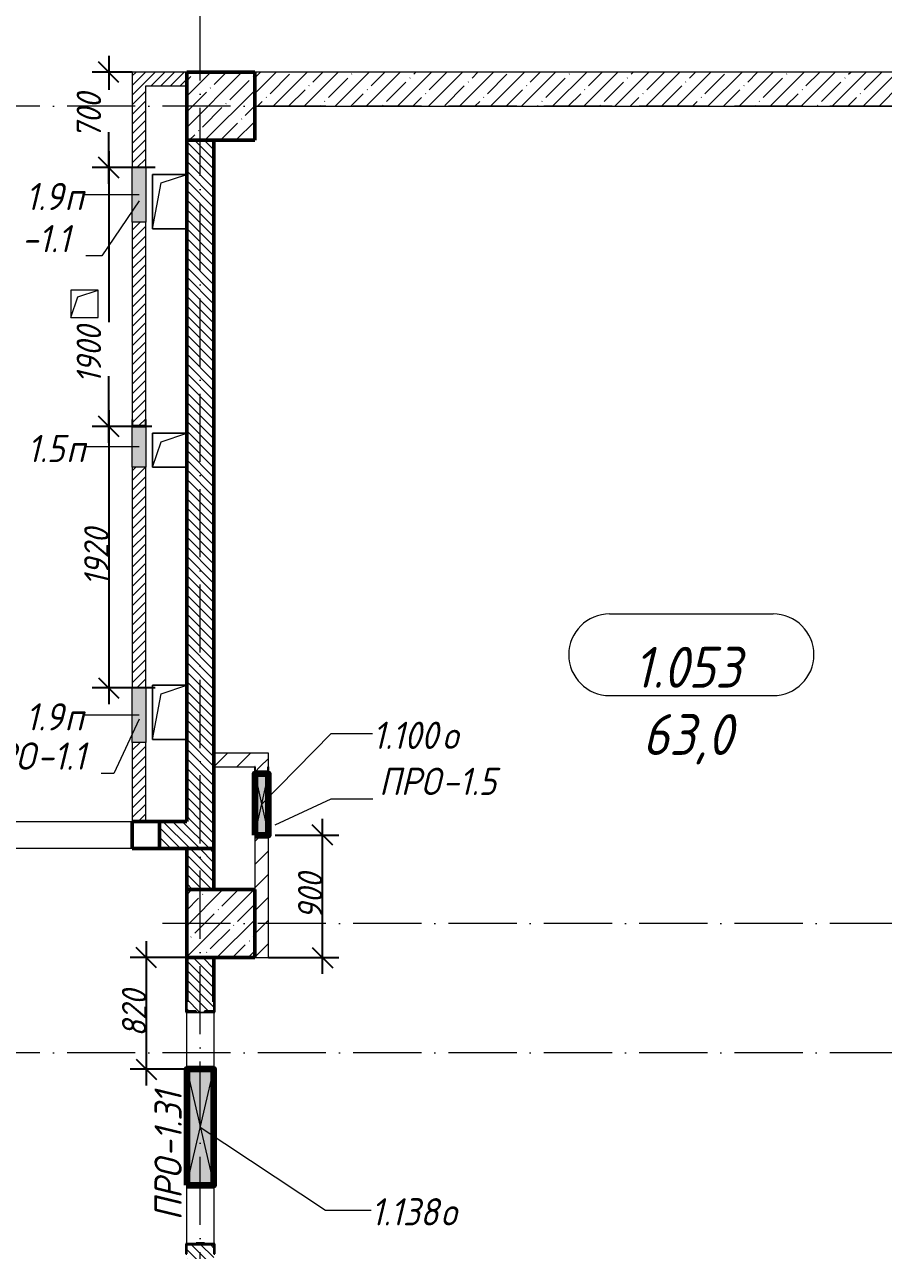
# Model space of a CAD drawing. Header units: millimetres. Extents: x -356862 to 418287, y 0 to 839748.
# Drawn here: x -84456 to -78148, y 466947 to 475947 of the extents above; entities that cross this region are included whole.
import ezdxf

# ---------------------------------------------------------------- set-up
doc = ezdxf.new("R2010")
doc.units = ezdxf.units.MM
doc.linetypes.add('50_200_ШТРИХ_1Т_ш5_п1_п1_', pattern=[700, 500, -100, 0, -100])
for name, color, linetype, lineweight in [('9.7) Заделка 956 шт', 6, 'Continuous', 158), ('A-____-____-DIMS', 7, 'Continuous', 9), ('A-DETL-GENF-OTLN', 7, 'Continuous', 9), ('A-FLOR-____-OTLN', 7, 'Continuous', 9), ('A-GENM-____-IDEN', 7, 'Continuous', 9), ('A-GENM-____-MCUT', 7, 'Continuous', 25), ('A-GENM-____-OTLN', 7, 'Continuous', 9), ('A-GENM-____-OTLN-1', 7, 'Continuous', 25), ('A-GLAZ-____-IDEN', 7, 'Continuous', 9), ('A-GLAZ-____-OTLN', 7, 'Continuous', 9), ('A-WALL-____-MCUT-1', 7, 'Continuous', 9), ('A-WALL-____-MCUT-2', 7, 'Continuous', 50), ('A-WALL-____-PATT-1', 7, 'Continuous', 9), ('A-WALL-FNSH-MCUT-1', 7, 'Continuous', 9), ('I-WALL-____-OTLN', 7, 'Continuous', 9), ('S-COLS-____-MCUT', 7, 'Continuous', 50), ('S-COLS-____-OTLN', 7, 'Continuous', 9), ('S-GRID-____-OTLN-1', 7, '50_200_ШТРИХ_1Т_ш5_п1_п1_', 9)]:
    doc.layers.add(name, color=color, linetype=linetype, lineweight=lineweight)
doc.layers.add('A-AREA-IDEN-1', color=7, linetype='Continuous', lineweight=9, true_color=0x000000)
doc.styles.add('ISOCPEUR_I', font='isocpeui.ttf', dxfattribs={"width": 0.9, "height": 2.5})
doc.styles.add('ISOCPEUR_I_10', font='isocpeui.ttf', dxfattribs={"width": 0.9, "height": 180})
doc.styles.add('ISOCPEUR_I_9', font='isocpeui.ttf', dxfattribs={"width": 0.9, "height": 250})
doc.dimstyles.new('ISO-1_8_0_9К_СРЕДНИЙ_Кладочные_3', dxfattribs={"dimscale": 304.8, "dimtxt": 179.276612, "dimasz": 0.492126, "dimexe": 0.393701, "dimexo": 0, "dimgap": 0, "dimtad": 1, "dimdec": 3, "dimrnd": 0.001, "dimdsep": 46, "dimtxsty": 'ISOCPEUR_I_10', "dimblk1": 'OBLIQUE', "dimblk2": 'OBLIQUE', "dimsah": 1, "dimcen": 0.09, "dimdle": 0.393701, "dimazin": 0, "dimtfac": 1, "dimtdec": 4, "dimtix": 1, "dimtmove": 0, "dimatfit": 3, "dimfxl": 1, "dimtvp": 1, "dimtolj": 1, "dimtzin": 0, "dimarcsym": 2})
doc.dimstyles.new('ISO-1_8_0_9К_СРЕДНИЙ_Кладочные_5', dxfattribs={"dimscale": 304.8, "dimtxt": 179.276612, "dimasz": 0.492126, "dimexe": 0.393701, "dimexo": 0, "dimgap": 0, "dimtad": 1, "dimdec": 3, "dimrnd": 0.001, "dimdsep": 46, "dimtxsty": 'ISOCPEUR_I_10', "dimblk1": 'OBLIQUE', "dimblk2": 'OBLIQUE', "dimsah": 1, "dimcen": 0.09, "dimdle": 0.393701, "dimazin": 0, "dimtfac": 1, "dimtdec": 4, "dimtix": 1, "dimtmove": 2, "dimatfit": 3, "dimfxl": 1, "dimtvp": 1, "dimtolj": 1, "dimtzin": 0, "dimarcsym": 2})
pattern_1 = [(45, (-176515.067, 459015.94), (-35.35534, 35.35534), [])]
pattern_2 = [(135, (-176515.067, 459015.94), (-35.35534, -35.35534), [])]
pattern_3 = [(45, (-176515.07, 459015.94), (-84.85281, 84.85281), [])]

# ---------------------------------------------------------------- blocks, each defined once
blk = doc.blocks.new('BSC_Колонна _Прямоугольная - 500х500-V32-АР1_План отверстий 1 этажа в осях 1-64_А-ГГ')
at = {"layer": 'S-COLS-____-OTLN'}
h = blk.add_hatch(dxfattribs=at)
h.set_pattern_fill('FP_64', color=256, style=0, pattern_type=2)
h.set_pattern_definition([(45, (-93500, -16331.04), (-114.04925, 114.04925), []), (45, (-93385.95, -16331.04), (-114.04925, 114.04925), [201.613, -40.323, 3.353, -36.97])])
h.paths.add_polyline_path([(-250, -250), (250, -250), (250, 250), (-250, 250)], flags=0)
at = {"layer": 'S-COLS-____-MCUT'}
for p, q in [((250, 250), (-250, 250)), ((-250, 250), (-250, -250)), ((250, -250), (250, 250)), ((-250, -250), (250, -250))]:
    blk.add_line(p, q, dxfattribs=at)
blk = doc.blocks.new('BSC_Колонна _Прямоугольная - 500х500-V83-АР1_План отверстий 1 этажа в осях 1-64_А-ГГ')
at = {"layer": 'S-COLS-____-OTLN'}
h = blk.add_hatch(dxfattribs=at)
h.set_pattern_fill('FP_115', color=256, style=0, pattern_type=2)
h.set_pattern_definition([(45, (-93500, -10331.04), (-114.04925, 114.04925), []), (45, (-93385.95, -10331.04), (-114.04925, 114.04925), [201.613, -40.323, 3.353, -36.97])])
h.paths.add_polyline_path([(-250, -250), (250, -250), (250, 250), (-250, 250)], flags=0)
at = {"layer": 'S-COLS-____-MCUT'}
for p, q in [((250, 250), (-250, 250)), ((-250, 250), (-250, -250)), ((250, -250), (250, 250)), ((-250, -250), (250, -250))]:
    blk.add_line(p, q, dxfattribs=at)
blk = doc.blocks.new('Фахверк_СКБ_Уголок - 200_4010-27904266-АР1_План отверстий 1 этажа в осях 1-64_А-ГГ')
at = {"layer": 'A-GENM-____-MCUT'}
for p, q in [((125, 156), (50, 156)), ((50, 156), (50, 150)), ((50, 150), (119, 150)), ((119, 150), (119, 81)), ((125, 81), (125, 156)), ((119, 81), (125, 81)), ((125, 19), (119, 19)), ((119, 19), (119, -50)), ((125, -56), (125, 19)), ((119, -50), (50, -50)), ((50, -50), (50, -56)), ((50, -56), (125, -56))]:
    blk.add_line(p, q, dxfattribs=at)
blk = doc.blocks.new('154_Фахверк_СКБ_Швеллер - Тип_100_4010-27789772-АР1_План отверстий 1 этажа в осях 1-64_А-ГГ')
at = {"layer": 'A-GENM-____-MCUT'}
for p, q in [((175, 50), (125, 50)), ((125, 50), (125, -50)), ((128, 47), (175, 47)), ((128, -47), (128, 47)), ((175, 47), (175, 50)), ((125, -50), (175, -50)), ((175, -47), (128, -47)), ((175, -50), (175, -47))]:
    blk.add_line(p, q, dxfattribs=at)
blk = doc.blocks.new('154_Стойка_СКБ_Уголок - СМ-2530_200-28213945-АР1_План отверстий 1 этажа в осях 1-64_А-ГГ')
at = {"layer": 'A-GENM-____-MCUT'}
for p, q in [((125, 156), (125, 81)), ((200, 156), (125, 156)), ((131, 81), (131, 150)), ((131, 150), (200, 150)), ((200, 150), (200, 156)), ((125, 81), (131, 81)), ((131, 19), (125, 19)), ((125, 19), (125, -56)), ((131, -50), (131, 19)), ((125, -56), (200, -56)), ((200, -50), (131, -50)), ((200, -56), (200, -50))]:
    blk.add_line(p, q, dxfattribs=at)
blk = doc.blocks.new('Стойка_Влож_Полоса боковая - Полоса-28213942-АР1_План отверстий 1 этажа в осях 1-64_А-ГГ')
at = {"layer": 'A-GENM-____-OTLN'}
for p, q in [((-5, 60), (0, 60)), ((-5, -60), (-5, 60)), ((0, 31), (0, -31)), ((0, -60), (-5, -60))]:
    blk.add_line(p, q, dxfattribs=at)
blk = doc.blocks.new('AR_Отверстие Ниша - Лючок-32403098-АР1_План отверстий 1 этажа в осях 1-64_А-ГГ')
at = {"layer": 'A-GLAZ-____-OTLN'}
blk.add_hatch(color=256, dxfattribs=at).paths.add_polyline_path([(-200, -50), (200, -50), (200, 50), (-200, 50)], flags=0)
for p, q in [((-200, 50), (200, 50)), ((-200, -50), (-200, 50)), ((200, 50), (200, -50)), ((200, -50), (-200, -50))]:
    blk.add_line(p, q, dxfattribs=at)
blk = doc.blocks.new('AR_Отверстие Ниша - Лючок-32403128-АР1_План отверстий 1 этажа в осях 1-64_А-ГГ')
at = {"layer": 'A-GLAZ-____-OTLN'}
blk.add_hatch(color=256, dxfattribs=at).paths.add_polyline_path([(-150, 50), (-150, -50), (150, -50), (150, 50)], flags=0)
for p, q in [((-150, 50), (150, 50)), ((-150, -50), (-150, 50)), ((150, -50), (-150, -50))]:
    blk.add_line(p, q, dxfattribs=at)
blk = doc.blocks.new('AR_Отверстие прямоугольное _в плите_ - AR_Отверстие прямоугольное _в плите_-30459204-АР1_План отверстий 1 этажа в осях 1-64_А-ГГ')
at = {"layer": 'A-GENM-____-OTLN'}
for p, q in [((125, 200), (-125, 200)), ((-125, 200), (-125, -200)), ((-62.5, 137.5), (125, 200)), ((-125, -200), (-62.5, 137.5)), ((-125, -200), (125, -200))]:
    blk.add_line(p, q, dxfattribs=at)
blk = doc.blocks.new('AR_Отверстие прямоугольное _в плите_ - AR_Отверстие прямоугольное _в плите_-V160-АР1_План отверстий 1 этажа в осях 1-64_А-ГГ')
at = {"layer": 'A-GENM-____-OTLN'}
for p, q in [((125, 125), (-125, 125)), ((-125, 125), (-125, -125)), ((-62.5, 62.5), (125, 125)), ((-125, -125), (-62.5, 62.5)), ((-125, -125), (125, -125))]:
    blk.add_line(p, q, dxfattribs=at)
blk = doc.blocks.new('AR_Отверстие прямоугольное _в плите_ - AR_Отверстие прямоугольное _в плите_-30459597-АР1_План отверстий 1 этажа в осях 1-64_А-ГГ')
at = {"layer": 'A-GENM-____-OTLN'}
for p, q in [((100, 100), (-100, 100)), ((-100, 100), (-100, -100)), ((-50, 50), (100, 100)), ((100, -100), (100, 100)), ((-100, -100), (-50, 50)), ((-100, -100), (100, -100))]:
    blk.add_line(p, q, dxfattribs=at)
blk = doc.blocks.new('BSC_Колонна _Прямоугольная1 - 200х200 _металл_-35201515-АР1_План отверстий 1 этажа в осях 1-64_А-ГГ')
at = {"layer": 'S-COLS-____-MCUT'}
for p, q in [((100, 100), (-100, 100)), ((-100, 100), (-100, -100)), ((100, -100), (100, 100)), ((-100, -100), (100, -100))]:
    blk.add_line(p, q, dxfattribs=at)
blk = doc.blocks.new('AR_Отверстие прямоугольное _в стене_ - AR_Отверстие прямоугольное _в стене__ОВ-36690962-АР1_План отверстий 1 этажа в осях 1-64_А-ГГ')
at = {"layer": 'A-GLAZ-____-OTLN'}
blk.add_hatch(color=256, dxfattribs=at).paths.add_polyline_path([(-225, 47), (-225, -50), (225, -50), (225, 50), (-225, 50)], flags=0)
at = {"layer": 'A-DETL-GENF-OTLN'}
for p, q in [((-225, -50), (-225, 50)), ((-225, 50), (225, 50)), ((225, 50), (-225, -50)), ((-225, 50), (225, -50)), ((225, 50), (-225, 50)), ((-225, 50), (-225, -50)), ((225, -50), (-225, -50)), ((-225, -50), (225, -50))]:
    blk.add_line(p, q, dxfattribs=at)
blk = doc.blocks.new('AR_Отверстие прямоугольное _в стене_ - AR_Отверстие прямоугольное _в стене__ОВ-36752766-АР1_План отверстий 1 этажа в осях 1-64_А-ГГ')
at = {"layer": 'A-GLAZ-____-OTLN'}
blk.add_hatch(color=256, dxfattribs=at).paths.add_polyline_path([(-425, -100), (425, -100), (425, 100), (-425, 100)], flags=0)
at = {"layer": 'A-DETL-GENF-OTLN'}
for p, q in [((-425, -100), (-425, 100)), ((-425, 100), (425, 100)), ((425, 100), (-425, -100)), ((-425, 100), (425, -100)), ((425, 100), (-425, 100)), ((-425, 100), (-425, -100)), ((425, 100), (425, -100)), ((425, -100), (425, 100)), ((425, -100), (-425, -100)), ((-425, -100), (425, -100))]:
    blk.add_line(p, q, dxfattribs=at)
blk = doc.blocks.new('154_Фахверк_СКБ_Швеллер - Тип_100_4010_1-36655149-АР1_План отверстий 1 этажа в осях 1-64_А-ГГ')
at = {"layer": 'A-GENM-____-MCUT'}
for p, q in [((175, 50), (125, 50)), ((125, 50), (125, -50)), ((128, 47), (175, 47)), ((128, -47), (128, 47)), ((175, 47), (175, 50)), ((125, -50), (175, -50)), ((175, -47), (128, -47)), ((175, -50), (175, -47))]:
    blk.add_line(p, q, dxfattribs=at)
blk = doc.blocks.new('_Oblique')
at = {"color": 0, "linetype": 'ByBlock', "lineweight": -2}
blk.add_line((-0.5, -0.5), (0.5, 0.5), dxfattribs=at)
blk = doc.blocks.new('*D13335')
at = {"layer": 'A-____-____-DIMS', "color": 0, "lineweight": -2, "transparency": 16777216}
for p, q in [((-83837.9, 475717), (-83837.9, 475468.4)), ((-83665.1, 475597), (-83957.9, 475597)), ((-83837.9, 474777), (-83837.9, 475157.2)), ((-83496.9, 474897), (-83957.9, 474897))]:
    blk.add_line(p, q, dxfattribs=at)
at = {"layer": 'Defpoints', "color": 0, "transparency": 16777216}
for p in [(-83665.1, 475597), (-83837.9, 474897), (-83496.9, 474897)]:
    blk.add_point(p, dxfattribs=at)
at = {"layer": 'A-____-____-DIMS', "color": 0, "lineweight": -2, "transparency": 16777216, "xscale": 150, "yscale": 150, "zscale": 150}
for p, rotation in [((-83837.9, 475597), 90), ((-83837.9, 474897), 270)]:
    blk.add_blockref('_Oblique', p, dxfattribs=dict(at, rotation=rotation))
at = {"layer": 'A-____-____-DIMS', "color": 0, "transparency": 16777216, "insert": (-84073.1, 475108), "char_height": 180, "width": 409.578, "attachment_point": 1, "rotation": 90, "line_spacing_factor": 1.149209, "style": 'ISOCPEUR_I_10'}
blk.add_mtext('\\A1;700', dxfattribs=at)
blk = doc.blocks.new('*D13336')
at = {"layer": 'A-____-____-DIMS', "color": 0, "lineweight": -2, "transparency": 16777216}
for p, q in [((-83837.9, 475017), (-83837.9, 473763.1)), ((-83496.9, 474897), (-83957.9, 474897)), ((-83837.9, 472877), (-83837.9, 473365.1)), ((-83521.7, 472997), (-83957.9, 472997))]:
    blk.add_line(p, q, dxfattribs=at)
at = {"layer": 'Defpoints', "color": 0, "transparency": 16777216}
for p in [(-83496.9, 474897), (-83837.9, 472997), (-83521.7, 472997)]:
    blk.add_point(p, dxfattribs=at)
at = {"layer": 'A-____-____-DIMS', "color": 0, "lineweight": -2, "transparency": 16777216, "xscale": 150, "yscale": 150, "zscale": 150}
for p, rotation in [((-83837.9, 474897), 90), ((-83837.9, 472997), 270)]:
    blk.add_blockref('_Oblique', p, dxfattribs=dict(at, rotation=rotation))
at = {"layer": 'A-____-____-DIMS', "color": 0, "transparency": 16777216, "insert": (-84073.1, 473311.7), "char_height": 180, "width": 504.733, "attachment_point": 1, "rotation": 90, "line_spacing_factor": 1.149209, "style": 'ISOCPEUR_I_10'}
blk.add_mtext('\\A1;1900', dxfattribs=at)
blk = doc.blocks.new('*D13337')
at = {"layer": 'A-____-____-DIMS', "color": 0, "lineweight": -2, "transparency": 16777216}
for p, q in [((-83837.9, 473117), (-83837.9, 470957)), ((-83521.7, 472997), (-83957.9, 472997)), ((-83496.9, 471077), (-83957.9, 471077))]:
    blk.add_line(p, q, dxfattribs=at)
at = {"layer": 'Defpoints', "color": 0, "transparency": 16777216}
for p in [(-83521.7, 472997), (-83837.9, 471077), (-83496.9, 471077)]:
    blk.add_point(p, dxfattribs=at)
at = {"layer": 'A-____-____-DIMS', "color": 0, "lineweight": -2, "transparency": 16777216, "xscale": 150, "yscale": 150, "zscale": 150}
for p, rotation in [((-83837.9, 472997), 90), ((-83837.9, 471077), 270)]:
    blk.add_blockref('_Oblique', p, dxfattribs=dict(at, rotation=rotation))
at = {"layer": 'A-____-____-DIMS', "color": 0, "transparency": 16777216, "insert": (-83927.9, 472037), "char_height": 180, "width": 504.733, "attachment_point": 5, "rotation": 90, "style": 'ISOCPEUR_I_10'}
blk.add_mtext('\\A1;1920', dxfattribs=at)
blk = doc.blocks.new('*D13358')
at = {"layer": 'A-____-____-DIMS', "color": 0, "lineweight": -2, "transparency": 16777216}
for p, q in [((-83560.5, 468157), (-83560.5, 469217)), ((-83265.1, 469097), (-83680.5, 469097)), ((-83271.1, 468277), (-83680.5, 468277))]:
    blk.add_line(p, q, dxfattribs=at)
at = {"layer": 'Defpoints', "color": 0, "transparency": 16777216}
for p in [(-83560.5, 469097), (-83265.1, 469097), (-83271.1, 468277)]:
    blk.add_point(p, dxfattribs=at)
at = {"layer": 'A-____-____-DIMS', "color": 0, "lineweight": -2, "transparency": 16777216, "xscale": 150, "yscale": 150, "zscale": 150}
for p, rotation in [((-83560.5, 469097), 90), ((-83560.5, 468277), 270)]:
    blk.add_blockref('_Oblique', p, dxfattribs=dict(at, rotation=rotation))
at = {"layer": 'A-____-____-DIMS', "color": 0, "transparency": 16777216, "insert": (-83650.5, 468687), "char_height": 180, "width": 409.578, "attachment_point": 5, "rotation": 90, "style": 'ISOCPEUR_I_10'}
blk.add_mtext('\\A1;820', dxfattribs=at)
blk = doc.blocks.new('*D13362')
at = {"layer": 'A-____-____-DIMS', "color": 0, "lineweight": -2, "transparency": 16777216}
for p, q in [((-82267.4, 468977), (-82267.4, 470117)), ((-82615.1, 469997), (-82147.4, 469997)), ((-82665.1, 469097), (-82147.4, 469097))]:
    blk.add_line(p, q, dxfattribs=at)
at = {"layer": 'Defpoints', "color": 0, "transparency": 16777216}
for p in [(-82615.1, 469997), (-82267.4, 469997), (-82665.1, 469097)]:
    blk.add_point(p, dxfattribs=at)
at = {"layer": 'A-____-____-DIMS', "color": 0, "lineweight": -2, "transparency": 16777216, "xscale": 150, "yscale": 150, "zscale": 150}
for p, rotation in [((-82267.4, 469997), 90), ((-82267.4, 469097), 270)]:
    blk.add_blockref('_Oblique', p, dxfattribs=dict(at, rotation=rotation))
at = {"layer": 'A-____-____-DIMS', "color": 0, "transparency": 16777216, "insert": (-82357.4, 469547), "char_height": 180, "width": 409.578, "attachment_point": 5, "rotation": 90, "style": 'ISOCPEUR_I_10'}
blk.add_mtext('\\A1;900', dxfattribs=at)
blk = doc.blocks.new('AAR_СКБ_Марка_помещения_1_5 ммп - Номер _ Площадь-27962135-АИ_План этажа_Стены_1')
at = {"layer": 'A-AREA-IDEN-1'}
for p, q in [((-2.987, 3), (3.013, 3)), ((-2.987, 0), (3.013, 0))]:
    blk.add_line(p, q, dxfattribs=at)
for centre, start, end in [((-2.987, 1.5), 90, 270), ((3.013, 1.5), 270, 90)]:
    blk.add_arc(centre, 1.5, start, end, dxfattribs=at)

msp = doc.modelspace()

# ---------------------------------------------------------------- hatches: boundary and pattern name
at = {"layer": 'A-WALL-____-PATT-1'}
h = msp.add_hatch(dxfattribs=at)
h.set_pattern_fill('FP_5', color=256, style=0, pattern_type=2)
h.set_pattern_definition(pattern_1)
h.paths.add_polyline_path([(-83665.0675, 470096.983), (-83565.0675, 470096.983), (-83565.0675, 470676.983), (-83665.0675, 470676.983)], flags=0)
h.paths.add_polyline_path([(-83565.0675, 471076.983), (-83565.0675, 472696.983), (-83665.0675, 472696.983), (-83665.0675, 471076.983), (-83646.9193, 471076.983)], flags=0)
h.paths.add_polyline_path([(-83568.0675, 472999.983), (-83568.0675, 473046.983), (-83565.0675, 473046.983), (-83565.0675, 474496.983), (-83665.0675, 474496.983), (-83665.0675, 473046.983), (-83662.0675, 473046.983), (-83662.0675, 472999.983), (-83611.3082, 472999.983)], flags=0)
h.paths.add_polyline_path([(-83665.0675, 474896.983), (-83565.0675, 474896.983), (-83565.0675, 475596.983), (-83665.0675, 475596.983)], flags=0)
h = msp.add_hatch(dxfattribs=at)
h.set_pattern_fill('FP_5', color=256, style=0, pattern_type=2)
h.set_pattern_definition(pattern_1)
h.paths.add_polyline_path([(-83265.0675, 475496.983), (-83265.0675, 475596.983), (-83565.0675, 475596.983), (-83565.0675, 475496.983)], flags=0)
h = msp.add_hatch(dxfattribs=at)
h.set_pattern_fill('FP_27', color=256, style=0, pattern_type=2)
h.set_pattern_definition([(45, (-176515.07, 459015.94), (-114.04925, 114.04925), []), (45, (-176401.02, 459015.94), (-114.04925, 114.04925), [201.612, -40.322, 3.353, -36.97])])
h.paths.add_polyline_path([(-75765.0675, 475346.983), (-75765.0675, 475596.983), (-82765.0675, 475596.983), (-82765.0675, 475346.983), (-75784.5532, 475346.983)], flags=0)
h = msp.add_hatch(dxfattribs=at)
h.set_pattern_fill('FP_6', color=256, style=0, pattern_type=2)
h.set_pattern_definition(pattern_2)
h.paths.add_polyline_path([(-83065.0675, 470096.983), (-83065.0675, 475096.983), (-83265.0675, 475096.983), (-83265.0675, 470096.983)], flags=0)
h = msp.add_hatch(dxfattribs=at)
h.set_pattern_fill('FP_4', color=256, style=0, pattern_type=2)
h.set_pattern_definition(pattern_3)
h.paths.add_polyline_path([(-83065.0675, 470496.983), (-82665.0675, 470496.983), (-82665.0675, 470596.983), (-83065.0675, 470596.983)], flags=0)
h = msp.add_hatch(dxfattribs=at)
h.set_pattern_fill('FP_4', color=256, style=0, pattern_type=2)
h.set_pattern_definition(pattern_3)
h.paths.add_polyline_path([(-82665.0675, 469096.983), (-82665.0675, 469996.983), (-82765.0675, 469996.983), (-82765.0675, 469096.983)], flags=0)
h.paths.add_polyline_path([(-82668.0675, 470449.983), (-82668.0675, 470496.983), (-82762.0675, 470496.983), (-82762.0675, 470449.983)], flags=0)
h = msp.add_hatch(dxfattribs=at)
h.set_pattern_fill('FP_6', color=256, style=0, pattern_type=2)
h.set_pattern_definition(pattern_2)
h.paths.add_polyline_path([(-83465.0675, 469896.983), (-83065.0675, 469896.983), (-83065.0675, 470096.983), (-83465.0675, 470096.983), (-83465.0675, 469996.983)], flags=0)
h = msp.add_hatch(dxfattribs=at)
h.set_pattern_fill('FP_6', color=256, style=0, pattern_type=2)
h.set_pattern_definition(pattern_2)
h.paths.add_polyline_path([(-83065.0675, 469596.983), (-83065.0675, 469896.983), (-83265.0675, 469896.983), (-83265.0675, 469596.983)], flags=0)
h = msp.add_hatch(dxfattribs=at)
h.set_pattern_fill('FP_6', color=256, style=0, pattern_type=2)
h.set_pattern_definition(pattern_2)
h.paths.add_polyline_path([(-83065.0675, 466596.983), (-83065.0675, 466990.983), (-83134.0675, 466990.983), (-83134.0675, 466996.983), (-83196.0675, 466996.983), (-83196.0675, 466990.983), (-83265.0675, 466990.983), (-83265.0675, 466596.983)], flags=0)
h.paths.add_polyline_path([(-83196.0675, 468696.983), (-83134.0675, 468696.983), (-83134.0675, 468702.983), (-83065.0675, 468702.983), (-83065.0675, 469096.983), (-83265.0675, 469096.983), (-83265.0675, 468702.983), (-83196.0675, 468702.983)], flags=0)

# ---------------------------------------------------------------- linework, layer by layer
at = {"layer": '9.7) Заделка 956 шт'}
for points in [[(-82765.0675, 469996.983), (-82665.0675, 469996.983), (-82665.0675, 470446.983), (-82765.0675, 470446.983)], [(-83265.0675, 467426.983), (-83065.0675, 467426.983), (-83065.0675, 468276.983), (-83265.0675, 468276.983)]]:
    msp.add_lwpolyline(points, close=True, dxfattribs=at)
at = {"layer": 'A-FLOR-____-OTLN'}
for p, q in [((-83515.0675, 474846.983), (-83265.0675, 474846.983)), ((-83515.0675, 474446.983), (-83515.0675, 474846.983)), ((-83265.0675, 474446.983), (-83515.0675, 474446.983)), ((-83515.0675, 472946.983), (-83265.0675, 472946.983)), ((-83515.0675, 472696.983), (-83515.0675, 472946.983)), ((-83265.0675, 472696.983), (-83515.0675, 472696.983)), ((-83515.0675, 471096.983), (-83265.0675, 471096.983)), ((-83515.0675, 470696.983), (-83515.0675, 471096.983)), ((-83265.0675, 470696.983), (-83515.0675, 470696.983))]:
    msp.add_line(p, q, dxfattribs=at)
at = {"layer": 'A-GENM-____-IDEN'}
for p, q in [((-83615.0675, 474653.7951), (-83887.8618, 474247.983)), ((-83887.8618, 474247.983), (-84006.0609, 474247.983)), ((-83615.0675, 470846.983), (-83800.8795, 470449.3353)), ((-83800.8795, 470449.3353), (-83892.8303, 470449.3353)), ((-82615.0675, 470071.983), (-82204.7604, 470263.6285)), ((-82204.7604, 470263.6285), (-81898.8429, 470263.6285))]:
    msp.add_line(p, q, dxfattribs=at)
at = {"layer": 'A-GLAZ-____-IDEN'}
for p, q in [((-83615.0675, 474696.983), (-84017.7609, 474696.983)), ((-83615.0675, 472846.983), (-84006.0609, 472846.983)), ((-83615.0675, 470876.983), (-84017.7609, 470876.983)), ((-82715.0675, 470221.983), (-82204.7604, 470741.1851)), ((-82204.7604, 470741.1851), (-81899.3995, 470741.1851)), ((-83165.0675, 467851.983), (-82244.536, 467243.1521)), ((-82244.536, 467243.1521), (-81911.0995, 467243.1521))]:
    msp.add_line(p, q, dxfattribs=at)
at = {"layer": 'A-WALL-____-MCUT-1'}
for p, q in [((-75765.0675, 475596.983), (-82765.0675, 475596.983)), ((-82765.0675, 475346.983), (-75765.0675, 475346.983))]:
    msp.add_line(p, q, dxfattribs=at)
at = {"layer": 'A-WALL-____-MCUT-2'}
for p, q in [((-83265.0675, 475096.983), (-83265.0675, 470096.983)), ((-83065.0675, 469596.983), (-83065.0675, 475096.983)), ((-83265.0675, 470096.983), (-83465.0675, 470096.983)), ((-83465.0675, 469896.983), (-83065.0675, 469896.983)), ((-83265.0675, 469896.983), (-83265.0675, 469596.983)), ((-83265.0675, 469096.983), (-83265.0675, 468771.983)), ((-83065.0675, 468771.983), (-83065.0675, 469096.983)), ((-83134.0675, 466996.983), (-83196.0675, 466996.983))]:
    msp.add_line(p, q, dxfattribs=at)
at = {"layer": 'A-WALL-FNSH-MCUT-1'}
for p, q in [((-83665.0675, 475596.983), (-83665.0675, 474896.983)), ((-83265.0675, 475596.983), (-83665.0675, 475596.983)), ((-83565.0675, 474896.983), (-83565.0675, 475496.983)), ((-83565.0675, 475496.983), (-83265.0675, 475496.983)), ((-83665.0675, 474496.983), (-83665.0675, 473046.983)), ((-83565.0675, 473046.983), (-83565.0675, 474496.983)), ((-83665.0675, 472696.983), (-83665.0675, 471076.983)), ((-83565.0675, 471076.983), (-83565.0675, 472696.983)), ((-83665.0675, 470676.983), (-83665.0675, 470096.983)), ((-83565.0675, 470096.983), (-83565.0675, 470676.983)), ((-82665.0675, 470596.983), (-83065.0675, 470596.983)), ((-82665.0675, 470496.983), (-82665.0675, 470596.983)), ((-83065.0675, 470496.983), (-82765.0675, 470496.983)), ((-82765.0675, 469996.983), (-82765.0675, 469596.983)), ((-82665.0675, 469096.983), (-82665.0675, 469996.983)), ((-82765.0675, 469096.983), (-82665.0675, 469096.983))]:
    msp.add_line(p, q, dxfattribs=at)
at = {"layer": 'I-WALL-____-OTLN'}
for p, q in [((-87265.0675, 470096.983), (-83665.0675, 470096.983)), ((-83665.0675, 469896.983), (-87265.0675, 469896.983)), ((-83265.0675, 468276.983), (-83265.0675, 468696.983)), ((-83065.0675, 468696.983), (-83065.0675, 468276.983)), ((-83265.0675, 466996.983), (-83265.0675, 467426.983)), ((-83065.0675, 467426.983), (-83065.0675, 466996.983))]:
    msp.add_line(p, q, dxfattribs=at)
at = {"layer": 'S-GRID-____-OTLN-1'}
for p, q in [((-83165.0675, 454533.3346), (-83165.0675, 508896.9006)), ((-72440.6609, 475346.983), (-109188.297, 475346.983)), ((-72440.6609, 469346.983), (-83493.8031, 469346.983)), ((-72440.6609, 468396.983), (-180971.4299, 468396.983))]:
    msp.add_line(p, q, dxfattribs=at)

# ---------------------------------------------------------------- block references
at = {"layer": 'A-AREA-IDEN-1', "xscale": 199.9999999999999, "yscale": 199.9999999999999, "zscale": 199.9999999999999}
msp.add_blockref('AAR_СКБ_Марка_помещения_1_5 ммп - Номер _ Площадь-27962135-АИ_План этажа_Стены_1', (-79561.9728, 471020.2515), dxfattribs=at)
at = {"layer": 'A-GENM-____-OTLN'}
for name, p in [('AR_Отверстие прямоугольное _в плите_ - AR_Отверстие прямоугольное _в плите_-30459204-АР1_План отверстий 1 этажа в осях 1-64_А-ГГ', (-83390.0675, 474646.983)), ('AR_Отверстие прямоугольное _в плите_ - AR_Отверстие прямоугольное _в плите_-30459597-АР1_План отверстий 1 этажа в осях 1-64_А-ГГ', (-84015.0675, 473896.983)), ('AR_Отверстие прямоугольное _в плите_ - AR_Отверстие прямоугольное _в плите_-V160-АР1_План отверстий 1 этажа в осях 1-64_А-ГГ', (-83390.0675, 472821.983)), ('AR_Отверстие прямоугольное _в плите_ - AR_Отверстие прямоугольное _в плите_-30459204-АР1_План отверстий 1 этажа в осях 1-64_А-ГГ', (-83390.0675, 470896.983))]:
    msp.add_blockref(name, p, dxfattribs=at)
at = {"layer": 'A-GENM-____-OTLN', "rotation": 89.99999999999991}
msp.add_blockref('Стойка_Влож_Полоса боковая - Полоса-28213942-АР1_План отверстий 1 этажа в осях 1-64_А-ГГ', (-83165.0675, 468696.983), dxfattribs=at)
at = {"layer": 'A-GENM-____-OTLN-1'}
for name, p, rotation in [('154_Фахверк_СКБ_Швеллер - Тип_100_4010-27789772-АР1_План отверстий 1 этажа в осях 1-64_А-ГГ', (-83615.0675, 472871.983), 90), ('154_Фахверк_СКБ_Швеллер - Тип_100_4010_1-36655149-АР1_План отверстий 1 этажа в осях 1-64_А-ГГ', (-82715.0675, 470321.983), 90), ('154_Стойка_СКБ_Уголок - СМ-2530_200-28213945-АР1_План отверстий 1 этажа в осях 1-64_А-ГГ', (-83115.0675, 468571.983), 89.9999999999999), ('Фахверк_СКБ_Уголок - 200_4010-27904266-АР1_План отверстий 1 этажа в осях 1-64_А-ГГ', (-83115.0675, 466871.983), 89.9999999999999)]:
    msp.add_blockref(name, p, dxfattribs=dict(at, rotation=rotation))
at = {"layer": 'A-GLAZ-____-OTLN'}
for name, p, rotation in [('AR_Отверстие Ниша - Лючок-32403098-АР1_План отверстий 1 этажа в осях 1-64_А-ГГ', (-83615.0675, 474696.983), 90), ('AR_Отверстие Ниша - Лючок-32403128-АР1_План отверстий 1 этажа в осях 1-64_А-ГГ', (-83615.0675, 472846.983), 90), ('AR_Отверстие Ниша - Лючок-32403098-АР1_План отверстий 1 этажа в осях 1-64_А-ГГ', (-83615.0675, 470876.983), 90), ('AR_Отверстие прямоугольное _в стене_ - AR_Отверстие прямоугольное _в стене__ОВ-36690962-АР1_План отверстий 1 этажа в осях 1-64_А-ГГ', (-82715.0675, 470221.983), 90), ('AR_Отверстие прямоугольное _в стене_ - AR_Отверстие прямоугольное _в стене__ОВ-36752766-АР1_План отверстий 1 этажа в осях 1-64_А-ГГ', (-83165.0675, 467851.983), 89.9999999999999)]:
    msp.add_blockref(name, p, dxfattribs=dict(at, rotation=rotation))
at = {"layer": 'S-COLS-____-OTLN'}
for name, p in [('BSC_Колонна _Прямоугольная - 500х500-V32-АР1_План отверстий 1 этажа в осях 1-64_А-ГГ', (-83015.0675, 475346.983)), ('BSC_Колонна _Прямоугольная - 500х500-V83-АР1_План отверстий 1 этажа в осях 1-64_А-ГГ', (-83015.0675, 469346.983))]:
    msp.add_blockref(name, p, dxfattribs=at)
at = {"layer": 'S-COLS-____-OTLN', "rotation": 180}
msp.add_blockref('BSC_Колонна _Прямоугольная1 - 200х200 _металл_-35201515-АР1_План отверстий 1 этажа в осях 1-64_А-ГГ', (-83565.0675, 469996.983), dxfattribs=at)

# ---------------------------------------------------------------- texts
at = {"layer": 'A-AREA-IDEN-1', "char_height": 300, "attachment_point": 8, "line_spacing_factor": 1.139951, "style": 'ISOCPEUR_I'}
for s, insert, width in [('\\pxqc,t8.46667,16.93333,25.4,33.86667,42.33333,50.8,59.26667,67.73333,76.2,84.66667,93.13333,101.6,110.06667,118.53333,127,135.46667,143.93333,152.4,160.86667,169.33333,177.8,186.26667,194.73333,203.2,211.66667,220.13333,228.6,237.06667,245.53333,254,262.46667,270.93333;{1.053}', (-79587.4018, 471078.5813), 900), ('\\pxqc,t8.46667,16.93333,25.4,33.86667,42.33333,50.8,59.26667,67.73333,76.2,84.66667,93.13333,101.6,110.06667,118.53333,127,135.46667,143.93333,152.4,160.86667,169.33333,177.8,186.26667,194.73333,203.2,211.66667,220.13333,228.6,237.06667,245.53333,254,262.46667,270.93333;{63,0}', (-79586.4018, 470514.6334), 754)]:
    msp.add_mtext(s, dxfattribs=dict(at, insert=insert, width=width))
at = {"layer": 'A-GENM-____-IDEN', "char_height": 200, "attachment_point": 1, "style": 'ISOCPEUR_I_9'}
for s, insert, width in [('-1.1', (-84476.5739, 474475.0991), 461.772), ('ПРО', (-84827.6869, 470676.4514), 562.784625), ('-1.1', (-84363.3432, 470676.4514), 461.772), ('ПРО', (-81851.6995, 470490.7447), 562.784625), ('-1.5', (-81387.3558, 470490.7447), 505.063125)]:
    msp.add_mtext(s, dxfattribs=dict(at, insert=insert, width=width))
at = {"layer": 'A-GENM-____-IDEN', "char_height": 200, "attachment_point": 1, "rotation": 90, "style": 'ISOCPEUR_I_9'}
for s, insert, width in [('-1.31', (-83501.4197, 467632.6244), 620.506125), ('ПРО', (-83501.4197, 467168.2806), 562.784625)]:
    msp.add_mtext(s, dxfattribs=dict(at, insert=insert, width=width))
at = {"layer": 'A-GLAZ-____-IDEN', "char_height": 200, "attachment_point": 1, "style": 'ISOCPEUR_I_9'}
for s, insert, width in [('1.9', (-84446.7187, 474784.5975), 346.329), ('\\fISOCPEUR|b0|i1|c204|p34|;\\W.9;п', (-84160.9687, 474784.5975), 158.734125), ('1.5', (-84435.0187, 472934.5975), 346.329), ('\\fISOCPEUR|b0|i1|c204|p34|;\\W.9;п', (-84149.2687, 472934.5975), 158.734125), ('1.9', (-84446.7187, 470964.5975), 346.329), ('\\fISOCPEUR|b0|i1|c204|p34|;\\W.9;п', (-84160.9687, 470964.5975), 158.734125), ('1.100', (-81899.3995, 470828.7996), 620.506125), ('\\fISOCPEUR|b0|i1|c204|p34|;\\W.9;о', (-81387.4308, 470828.7996), 158.734125), ('1.138', (-81911.0995, 467330.7666), 620.506125), ('\\fISOCPEUR|b0|i1|c204|p34|;\\W.9;о', (-81399.1308, 467330.7666), 158.734125)]:
    msp.add_mtext(s, dxfattribs=dict(at, insert=insert, width=width))

# ---------------------------------------------------------------- dimensions: what is measured, and where the dimension line sits
at = {"layer": 'A-____-____-DIMS'}
for base, p1, p2, override, picture, middle in [((-83837.9316, 474896.983), (-83665.0675, 475596.983), (-83496.9317, 474896.983), {"dimpost": '<>', "dimfxl": 719.909474}, '*D13335', (-83953.0936, 475312.8014)), ((-83837.9316, 472996.983), (-83496.9317, 474896.983), (-83521.7294, 472996.983), {"dimpost": '<>', "dimfxl": 1900.161816}, '*D13336', (-83953.0936, 473564.0843))]:
    dim = msp.add_linear_dim(base=base, p1=p1, p2=p2, angle=90, dimstyle='ISO-1_8_0_9К_СРЕДНИЙ_Кладочные_5', override=override, dxfattribs=at)
    dim.commit()
    dim.dimension.update_dxf_attribs({"geometry": picture, "text_midpoint": middle, "dimtype": 160, "text_rotation": 90})
for base, p1, p2, override, picture, middle in [((-83837.9316, 471076.983), (-83521.7294, 472996.983), (-83496.9317, 471076.983), {"dimpost": '<>', "dimfxl": 1920.16013}, '*D13337', (-83927.9316, 472036.983)), ((-82267.3515, 469996.983), (-82665.0675, 469096.983), (-82615.0675, 469996.983), {"dimpost": '<>', "dimfxl": 901.387819}, '*D13362', (-82357.3515, 469546.983)), ((-83560.4772, 469096.983), (-83271.0675, 468276.983), (-83265.0675, 469096.983), {"dimpost": '<>', "dimfxl": 820.021951}, '*D13358', (-83650.4772, 468686.983))]:
    dim = msp.add_linear_dim(base=base, p1=p1, p2=p2, angle=90, dimstyle='ISO-1_8_0_9К_СРЕДНИЙ_Кладочные_3', override=override, dxfattribs=at)
    dim.commit()
    dim.dimension.update_dxf_attribs({"geometry": picture, "text_midpoint": middle})

doc.saveas('drawing.dxf')
